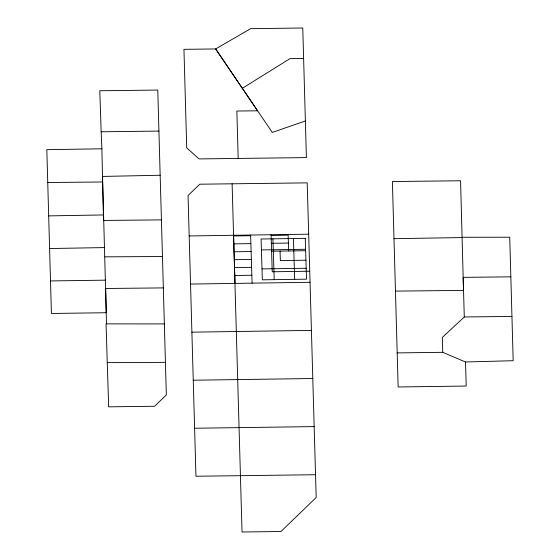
<?xml version="1.0" encoding="UTF-8"?>
<svg xmlns="http://www.w3.org/2000/svg" width="560" height="560" viewBox="0 0 560 560"><rect width="100%" height="100%" fill="white"/><g stroke="black" fill="none" stroke-linecap="round" stroke-linejoin="round"><path stroke-width="0.84" d="M395.472 291.116L463.512 290.395L460.565 180.768L392.392 181.538L398.146 386.974L466.2 386.043L465.521 361.984L442.743 352.324L397.173 352.891M511.938 316.435L464.289 316.967L442.33 337.435L442.743 352.324M238.196 158.424L236.852 111.027L257.593 110.796L215.649 48.944L242.326 88.305L289.968 58.639L303.618 58.457L306.404 157.591L199.108 158.914L186.718 147.861L183.953 49.343L215.649 48.944L250.607 28.679L302.764 28L303.618 58.457M305.389 120.967L272.279 132.419L242.326 88.305M465.521 361.984L513.177 360.71L509.733 237.223L462.217 237.272M161.434 219.884L160.16 175.245L102.522 176.435L106.232 312.725L51.415 313.467L46.823 149.667L101.885 148.799L103.509 220.444L161.434 219.884L166.341 394.933L154.595 406.259L108.654 406.833L106.057 323.869L164.36 323.918M48.699 215.887L103.404 214.942M393.995 238.672L462.07 237.566M49.609 248.528L104.608 247.583M189.175 235.949L308.679 234.185L316.183 497.504L280.959 531.503L242.039 532L232.106 183.813M250.642 235.711L233.583 235.963L235.032 283.402M271.11 235.403L288.162 235.151L288.652 250.964M233.821 243.873L250.88 243.614M271.348 243.313L288.407 243.061M261.422 249.928L305.613 249.277M234.066 251.776L251.125 251.524M271.593 251.216L305.655 250.712M234.304 259.686L251.363 259.427M305.949 260.204L280.357 260.582L280.07 251.097M234.549 267.589L251.608 267.337M262.003 268.905L306.194 268.247M309.715 271.215L272.223 271.775L271.089 234.745M234.794 275.499L251.846 275.24M190.54 284.074L310.023 282.282M191.884 332.171L311.416 330.393M193.242 380.226L312.781 378.511M50.512 280.938L105.504 280.154M194.6 428.239L314.16 426.594M160.16 175.245L157.78 90.069L99.792 90.748L101.157 131.782L158.928 131.089M510.839 276.829L463.162 277.375L464.289 316.967M315.525 474.719L195.958 476.245L188.041 195.545L199.815 184.205L307.195 182.868L308.679 234.185M47.768 182.518L102.627 181.979M163.359 287.903L105.7 288.484L106.47 323.869M104.986 256.844L162.449 256.508M107.086 362.621L165.445 362.362M101.157 131.782L101.885 148.799M293.419 238.525L294.665 279.349M272.951 238.833L274.197 279.65M250.621 235.046L252.091 283.15M305.277 238.35L261.093 239.008L262.339 279.832L306.523 279.174L305.277 238.35"/></g></svg>
